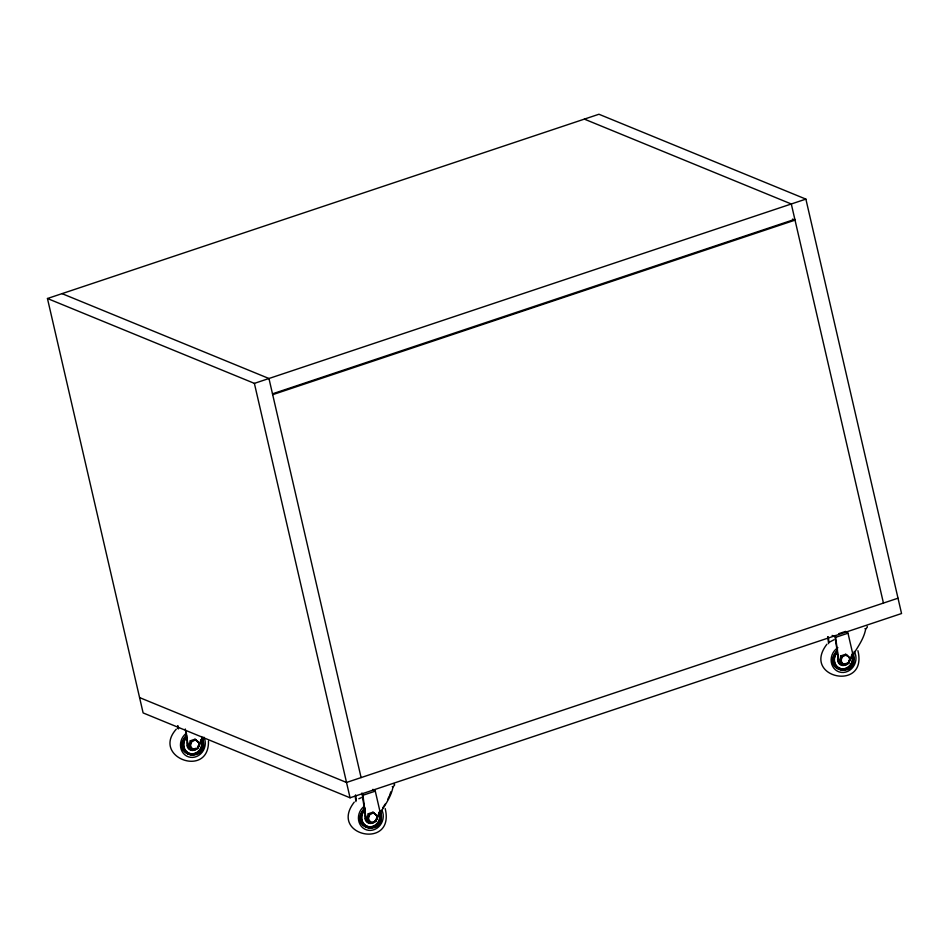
<?xml version="1.0" encoding="UTF-8"?>
<svg xmlns="http://www.w3.org/2000/svg" width="949" height="949" viewBox="0 0 949 949"><rect width="100%" height="100%" fill="white"/><g stroke="black" fill="none" stroke-linecap="round" stroke-linejoin="round"><path stroke-width="1.42" d="M196.087 739.627L191.318 741.216L189.93 746.365L193.323 749.912L198.092 748.322L199.468 743.174L195.043 739.2L190.275 740.801L188.898 745.938L193.323 749.912M374.048 812.617L369.28 814.206L367.892 819.355L371.284 822.902L376.053 821.3L377.429 816.164L373.004 812.19L368.236 813.779L366.86 818.928L371.284 822.902M846.757 654.68L841.988 656.269L840.6 661.417L843.993 664.964L848.762 663.375L850.138 658.226L845.713 654.252L840.944 655.842L839.568 660.99L843.993 664.964M393.42 783.589A14.105 3.677 -13 0 1 394.476 785.321L393.005 786.887C390.703 799.366 381.712 808.773 376.468 819.877M867.137 626.399A14.105 3.677 -13 0 1 867.184 627.384L865.713 628.95C863.412 641.429 854.42 650.836 849.177 661.939A6.252 5.67 -67.7 0 1 838.667 660.955L835.025 636.838L832.119 635.415M389.707 795.025L390.881 791.751M387.667 799.568L389.197 796.164M202.03 738.358L197.926 746.649L198.507 746.887L203.916 737.219A13.511 12.242 -67.7 0 1 198.851 755.321A13.511 12.242 -67.7 0 1 182.137 751.561A13.511 12.242 -67.7 0 1 186.372 733.245M376.468 818.453L379.991 811.336M852.107 654.585L848.596 661.702L849.177 661.939M382.72 807.919L385.282 803.969M176.3 729.14C151.128 757.1 209.195 778.797 208.483 741.145M354.262 802.119C328.093 835.63 395.306 850.328 385.199 808.619M826.959 644.193C800.766 677.811 868.11 692.284 857.908 650.682M186.455 735.261C167.487 756.661 211.022 764.645 202.588 738.251M364.891 807.86C345.128 829.675 388.758 838.299 380.395 810.932M837.599 649.923C817.991 671.441 860.862 680.552 853.258 653.303M829.177 642.283L834.029 639.756M358.817 798.75L361.32 797.694M47.45 298.508L598.938 114.248L805.879 199.112L901.55 613.529L350.062 797.789L143.121 712.924L47.45 298.508L254.379 383.372L805.879 199.112M272.493 393.835L794.835 219.314M272.683 394.665L795.025 220.144L792.474 219.1M192.291 749.485L195.862 748.286M898.015 598.202L346.515 782.462L139.586 697.586M838.75 633.683L845.618 631.393M375.519 821.193A6.252 5.67 -67.7 0 1 365.958 818.892L362.945 795.262L375.282 791.146L380.181 812.368M838.667 660.955L835.654 637.325L847.991 633.208L852.89 654.43M842.949 664.537L847.73 662.948L848.762 663.375M372.91 789.331L375.282 791.146M584.37 119.123L791.3 203.988L883.436 603.066M62.029 293.632L268.958 378.509L361.094 777.587M864.966 628.641L865.713 628.95M849.106 657.799L850.138 658.226M840.944 655.842L841.988 656.269M839.568 660.99L840.6 661.417M392.257 786.579L393.005 786.887M199.468 743.174L195.043 739.2M377.429 816.164L373.004 812.19M190.275 740.801L191.318 741.216M368.236 813.779L369.28 814.206M375.021 820.885L376.053 821.3M188.898 745.938L189.93 746.365M366.86 818.928L367.892 819.355M185.292 728.986L187.997 745.914A6.252 5.67 -67.7 0 0 197.57 748.215M362.162 794.491L365.958 818.892M361.925 792.996L362.945 795.262M846.627 631.619L847.991 633.208M845.713 654.252L847.41 656.032M835.061 635.486L835.654 637.325M254.379 383.372L350.062 797.789M201.568 736.543L202.22 739.378M828.299 636.945L828.999 642.509M827.718 636.708L828.607 643.659M355.59 794.882L356.302 800.446M355.187 796.033L355.899 801.597M186.051 730.623L187.997 745.914M178.163 726.068L178.507 728.844M177.582 725.831L177.938 728.607M845.037 664.751A6.252 5.67 -67.7 0 1 838.086 660.718M852.795 654.336A10.866 9.846 -67.7 0 1 848.169 668.298A10.866 9.846 -67.7 0 1 835.096 665.474A10.866 9.846 -67.7 0 1 837.54 651.038M852.593 654.252A10.866 9.846 -67.7 0 1 847.967 668.215A10.866 9.846 -67.7 0 1 834.895 665.391A10.866 9.846 -67.7 0 1 837.338 650.955M851.846 654.644A9.988 9.051 -67.7 0 1 847.765 667.361A9.988 9.051 -67.7 0 1 835.796 665.202A9.988 9.051 -67.7 0 1 837.374 652.034M851.799 654.181A9.988 9.051 -67.7 0 1 848.299 667.206A9.988 9.051 -67.7 0 1 836.105 665.439A9.988 9.051 -67.7 0 1 837.576 652.117M849.343 660.172A6.465 5.86 -67.7 0 1 848.821 661.714M848.204 662.758A6.465 5.86 -67.7 0 1 846.188 664.644M845.844 664.834A6.465 5.86 -67.7 0 1 839.046 663.612A6.465 5.86 -67.7 0 1 838.477 656.198M854.147 651.37A13.511 12.242 -67.7 0 1 849.806 670.184A13.511 12.242 -67.7 0 1 832.641 666.317A13.511 12.242 -67.7 0 1 837.884 647.716M194.367 749.698A6.252 5.67 -67.7 0 1 187.416 745.665M201.864 738.69A10.866 9.846 -67.7 0 1 198.044 752.877A10.866 9.846 -67.7 0 1 184.782 750.956A10.866 9.846 -67.7 0 1 186.384 736.448M201.662 738.607A10.866 9.846 -67.7 0 1 197.665 752.913A10.866 9.846 -67.7 0 1 184.343 750.517A10.866 9.846 -67.7 0 1 186.668 735.902M201.176 739.591A9.988 9.051 -67.7 0 1 197.262 752.189A9.988 9.051 -67.7 0 1 185.352 750.469A9.988 9.051 -67.7 0 1 186.277 737.432M201.378 739.674A9.988 9.051 -67.7 0 1 197.463 752.272A9.988 9.051 -67.7 0 1 185.553 750.552A9.988 9.051 -67.7 0 1 186.478 737.515M198.839 743.53A6.465 5.86 -67.7 0 1 198.804 744.324M198.578 745.523A6.465 5.86 -67.7 0 1 197.76 747.373M197.036 748.334A6.465 5.86 -67.7 0 1 189.48 749.556A6.465 5.86 -67.7 0 1 187.463 741.881M372.328 822.688A6.252 5.67 -67.7 0 1 365.377 818.655M379.825 811.68A10.866 9.846 -67.7 0 1 375.828 825.986A10.866 9.846 -67.7 0 1 362.506 823.59A10.866 9.846 -67.7 0 1 364.831 808.975M379.624 811.597A10.866 9.846 -67.7 0 1 375.436 826.021A10.866 9.846 -67.7 0 1 362.079 823.139A10.866 9.846 -67.7 0 1 365.14 808.465M379.137 812.569A9.988 9.051 -67.7 0 1 374.879 825.405A9.988 9.051 -67.7 0 1 362.874 822.807A9.988 9.051 -67.7 0 1 365.116 809.544M379.102 812.107A9.988 9.051 -67.7 0 1 375.59 825.144A9.988 9.051 -67.7 0 1 363.396 823.376A9.988 9.051 -67.7 0 1 364.867 810.055M376.717 817.718A6.465 5.86 -67.7 0 1 376.279 819.272M375.721 820.351A6.465 5.86 -67.7 0 1 375.258 821.015M374.997 821.324A6.465 5.86 -67.7 0 1 367.441 822.534A6.465 5.86 -67.7 0 1 365.424 814.871M381.913 810.185A13.511 12.242 -67.7 0 1 376.812 828.311A13.511 12.242 -67.7 0 1 360.098 824.551A13.511 12.242 -67.7 0 1 364.333 806.223M847.54 663.719A4.615 4.187 -67.7 0 0 847.718 655.83A4.615 4.187 -67.7 0 0 841.253 660.077A4.615 4.187 -67.7 0 0 847.54 663.719M196.87 748.666A4.615 4.187 -67.7 0 0 197.048 740.778A4.615 4.187 -67.7 0 0 190.583 745.036A4.615 4.187 -67.7 0 0 196.87 748.666M374.831 821.644A4.615 4.187 -67.7 0 0 375.009 813.756A4.615 4.187 -67.7 0 0 368.544 818.014A4.615 4.187 -67.7 0 0 374.831 821.644"/></g></svg>
